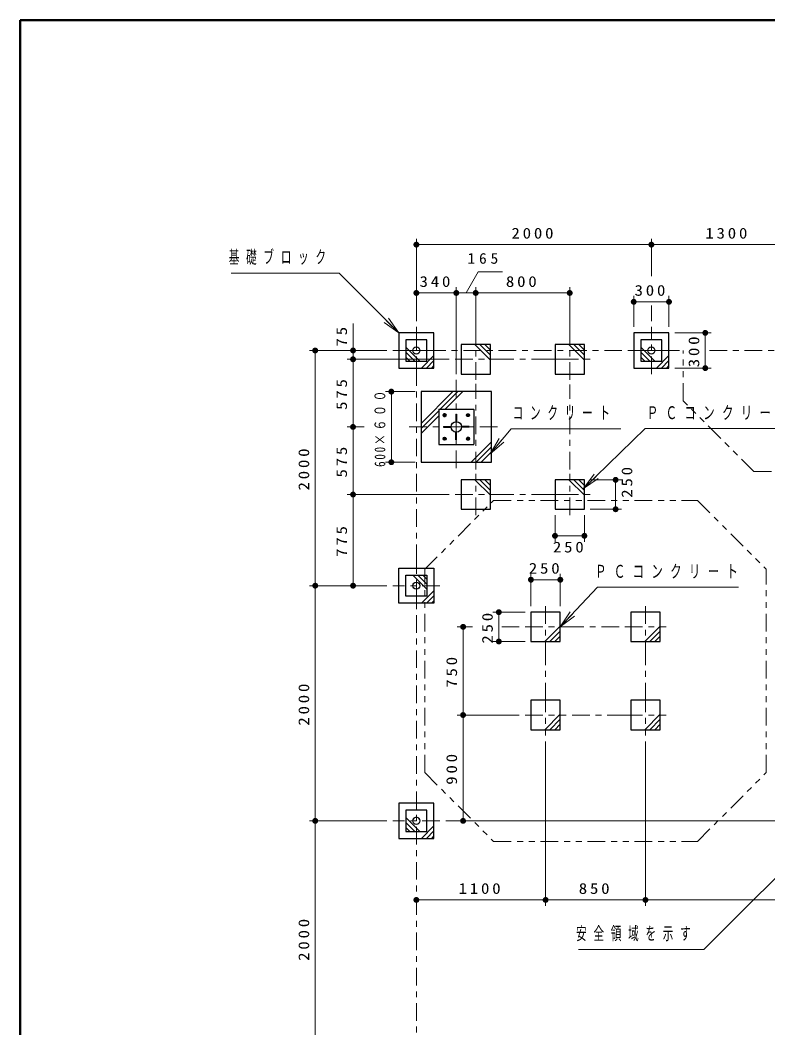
# Model space of a CAD drawing. Units: millimetres on the paper, scale 1:50. Extents: x -385 to 0, y -297 to 267.
# Drawn here: x -385 to -257.7, y -201.4 to -30 of the extents above; entities that cross this region are included whole.
import ezdxf

# ---------------------------------------------------------------- set-up
doc = ezdxf.new("R2010")
doc.units = ezdxf.units.MM
doc.linetypes.add('USER2', pattern=[6, 3, -1, 1, -1])
doc.linetypes.add('USER3', pattern=[8, 3, -1, 1, -1, 1, -1])
doc.layers.add('1_50', color=20, linetype='Continuous', lineweight=25)
doc.layers.add('NAKAMURA図枠', color=7, linetype='Continuous', lineweight=13)
doc.styles.add('ＭＳ ゴシック', font='')
doc.styles.get('ＭＳ ゴシック').set_extended_font_data('MS Gothic')

# ---------------------------------------------------------------- blocks, each defined once
blk = doc.blocks.new('filled_dot')
at = {"color": 0, "linetype": 'Continuous', "lineweight": -2, "const_width": 1.25}
blk.add_lwpolyline([(-0.625, 0, 1), (0.625, 0, 1)], format="xyb", close=True, dxfattribs=at)

msp = doc.modelspace()

# ---------------------------------------------------------------- linework, layer by layer
at = {"layer": '1_50', "color": 7, "lineweight": 13}
for p, q in [((-317.557, -81.181), (-317.557, -67.181)), ((-317.557, -68.181), (-277.557, -68.181)), ((-277.557, -73.54), (-277.557, -67.181)), ((-277.557, -68.181), (-251.557, -68.181)), ((-309.107, -76.399), (-307.016, -72.777)), ((-307.016, -72.777), (-302.912, -72.777)), ((-310.757, -90.201), (-310.757, -75.399)), ((-307.457, -84.181), (-307.457, -75.399)), ((-291.457, -84.181), (-291.457, -75.399)), ((-317.557, -76.399), (-310.757, -76.399)), ((-310.757, -76.399), (-307.457, -76.399)), ((-307.457, -76.399), (-291.457, -76.399)), ((-280.557, -82.181), (-280.557, -76.905)), ((-274.557, -82.181), (-274.557, -76.905)), ((-280.557, -77.905), (-274.557, -77.905)), ((-277.557, -81.181), (-277.557, -78.54)), ((-328.336, -87.681), (-328.336, -81.601)), ((-320.557, -83.181), (-323.032, -81.414)), ((-320.557, -83.181), (-322.678, -81.06)), ((-322.325, -80.707), (-320.557, -83.181)), ((-273.557, -83.181), (-267.376, -83.181)), ((-268.376, -83.181), (-268.376, -89.181)), ((-316.981, -87.981), (-319.357, -85.605)), ((-304.957, -87.814), (-307.59, -85.181)), ((-304.957, -86.966), (-306.741, -85.181)), ((-304.957, -86.117), (-305.893, -85.181)), ((-288.957, -87.814), (-291.59, -85.181)), ((-288.957, -86.966), (-290.741, -85.181)), ((-288.957, -86.117), (-289.893, -85.181)), ((-276.981, -87.981), (-279.357, -85.605)), ((-322.557, -86.181), (-335.77, -86.181)), ((-334.77, -126.181), (-334.77, -86.181)), ((-317.829, -87.981), (-319.357, -86.454)), ((-318.678, -87.981), (-319.357, -87.302)), ((-316.704, -89.181), (-314.557, -87.034)), ((-277.829, -87.981), (-279.357, -86.454)), ((-278.678, -87.981), (-279.357, -87.302)), ((-276.704, -89.181), (-274.557, -87.034)), ((-311.957, -87.681), (-329.336, -87.681)), ((-328.336, -99.181), (-328.336, -87.681)), ((-315.856, -89.181), (-314.557, -87.883)), ((-315.007, -89.181), (-314.557, -88.731)), ((-275.856, -89.181), (-274.557, -87.883)), ((-275.007, -89.181), (-274.557, -88.731)), ((-273.557, -89.181), (-267.376, -89.181)), ((-317.757, -93.181), (-322.816, -93.181)), ((-321.816, -105.181), (-321.816, -93.181)), ((-316.757, -98.58), (-311.358, -93.181)), ((-313.51, -96.181), (-310.51, -93.181)), ((-312.661, -96.181), (-309.661, -93.181)), ((-316.757, -99.429), (-313.757, -96.429)), ((-316.757, -100.277), (-313.757, -97.277)), ((-326.466, -99.181), (-329.336, -99.181)), ((-328.336, -110.681), (-328.336, -99.181)), ((-308.245, -105.181), (-304.757, -101.693)), ((-307.396, -105.181), (-304.757, -102.542)), ((-304.968, -103.759), (-303.441, -101.129)), ((-304.968, -103.759), (-303.056, -101.448)), ((-302.671, -101.766), (-304.968, -103.759)), ((-306.548, -105.181), (-304.757, -103.391)), ((-317.757, -105.181), (-322.816, -105.181)), ((-289.09, -109.681), (-287.289, -107.23)), ((-289.09, -109.681), (-286.94, -107.588)), ((-286.592, -107.947), (-289.09, -109.681)), ((-304.957, -110.814), (-307.59, -108.181)), ((-304.957, -109.966), (-306.741, -108.181)), ((-304.957, -109.117), (-305.893, -108.181)), ((-288.957, -110.814), (-291.59, -108.181)), ((-288.957, -109.966), (-290.741, -108.181)), ((-288.957, -109.117), (-289.893, -108.181)), ((-287.957, -108.181), (-282.639, -108.181)), ((-283.639, -108.181), (-283.639, -113.181)), ((-311.957, -110.681), (-329.336, -110.681)), ((-328.336, -126.181), (-328.336, -110.681)), ((-293.957, -114.181), (-293.957, -118.7)), ((-288.957, -114.181), (-288.957, -118.7)), ((-287.957, -113.181), (-282.639, -113.181)), ((-288.957, -117.7), (-293.957, -117.7)), ((-315.757, -126.758), (-318.133, -124.381)), ((-315.757, -125.909), (-317.285, -124.381)), ((-315.757, -125.061), (-316.436, -124.381)), ((-298.057, -129.681), (-298.057, -124.169)), ((-293.057, -129.681), (-293.057, -124.169)), ((-322.557, -126.181), (-335.77, -126.181)), ((-334.77, -166.181), (-334.77, -126.181)), ((-298.057, -125.169), (-293.057, -125.169)), ((-314.557, -127.034), (-316.704, -129.181)), ((-314.557, -127.883), (-315.856, -129.181)), ((-314.557, -128.731), (-315.007, -129.181)), ((-299.057, -130.681), (-304.522, -130.681)), ((-303.522, -135.681), (-303.522, -130.681)), ((-293.057, -133.181), (-291.362, -130.656)), ((-293.057, -133.181), (-290.998, -130.999)), ((-290.635, -131.342), (-293.057, -133.181)), ((-308.029, -133.181), (-310.604, -133.181)), ((-309.604, -148.181), (-309.604, -133.181)), ((-300.057, -133.181), (-303.029, -133.181)), ((-295.69, -135.681), (-293.057, -133.049)), ((-278.69, -135.681), (-276.057, -133.049)), ((-294.841, -135.681), (-293.057, -133.897)), ((-293.993, -135.681), (-293.057, -134.746)), ((-277.841, -135.681), (-276.057, -133.897)), ((-276.993, -135.681), (-276.057, -134.746)), ((-299.057, -135.681), (-304.522, -135.681)), ((-300.057, -148.181), (-310.604, -148.181)), ((-309.604, -166.181), (-309.604, -148.181)), ((-295.69, -150.681), (-293.057, -148.049)), ((-294.841, -150.681), (-293.057, -148.897)), ((-278.69, -150.681), (-276.057, -148.049)), ((-277.841, -150.681), (-276.057, -148.897)), ((-293.993, -150.681), (-293.057, -149.746)), ((-276.993, -150.681), (-276.057, -149.746)), ((-295.557, -152.681), (-295.557, -180.629)), ((-278.557, -152.681), (-278.557, -180.629)), ((-322.557, -166.181), (-335.77, -166.181)), ((-334.77, -206.181), (-334.77, -166.181)), ((-316.981, -167.981), (-319.357, -165.605)), ((-312.557, -166.181), (-308.604, -166.181)), ((-308.604, -166.181), (-250.793, -166.181)), ((-317.829, -167.981), (-319.357, -166.454)), ((-318.678, -167.981), (-319.357, -167.302)), ((-316.704, -169.181), (-314.557, -167.034)), ((-315.856, -169.181), (-314.557, -167.883)), ((-315.007, -169.181), (-314.557, -168.731)), ((-317.557, -179.629), (-295.557, -179.629)), ((-278.557, -179.629), (-295.557, -179.629)), ((-235.957, -179.629), (-278.557, -179.629))]:
    msp.add_line(p, q, dxfattribs=at)
at = {"layer": '1_50', "color": 7, "linetype": 'USER2', "lineweight": 13}
for p, q in [((-317.557, -90.181), (-317.557, -82.181)), ((-277.557, -90.181), (-277.557, -82.181)), ((-307.457, -91.181), (-307.457, -84.181)), ((-291.457, -91.181), (-291.457, -84.181)), ((-313.557, -86.181), (-321.557, -86.181)), ((-273.557, -86.181), (-281.557, -86.181)), ((-310.957, -87.681), (-303.957, -87.681)), ((-303.957, -87.681), (-290.837, -87.681)), ((-294.957, -87.681), (-287.957, -87.681)), ((-310.757, -91.181), (-310.757, -107.181)), ((-307.457, -106.401), (-307.457, -91.869)), ((-291.457, -106.401), (-291.457, -91.961)), ((-318.757, -99.181), (-302.757, -99.181)), ((-307.457, -114.181), (-307.457, -107.181)), ((-291.457, -114.181), (-291.457, -107.181)), ((-310.957, -110.681), (-303.957, -110.681)), ((-303.957, -110.681), (-290.837, -110.681)), ((-294.957, -110.681), (-287.957, -110.681)), ((-317.557, -130.181), (-317.557, -122.181)), ((-313.557, -126.181), (-321.557, -126.181)), ((-295.557, -129.681), (-295.557, -136.681)), ((-278.557, -129.681), (-278.557, -136.681)), ((-299.057, -133.181), (-292.057, -133.181)), ((-292.057, -133.181), (-282.057, -133.181)), ((-282.057, -133.181), (-275.057, -133.181)), ((-295.557, -136.681), (-295.557, -144.681)), ((-278.557, -136.681), (-278.557, -144.681)), ((-295.557, -144.681), (-295.557, -151.681)), ((-278.557, -144.681), (-278.557, -151.681)), ((-299.057, -148.181), (-292.057, -148.181)), ((-282.057, -148.181), (-292.057, -148.181)), ((-282.057, -148.181), (-275.057, -148.181)), ((-317.557, -170.181), (-317.557, -162.181)), ((-313.557, -166.181), (-321.557, -166.181))]:
    msp.add_line(p, q, dxfattribs=at)
at = {"layer": '1_50', "color": 131, "linetype": 'USER2', "lineweight": 13}
for p, q in [((-317.557, -206.181), (-317.557, -82.181)), ((-321.557, -86.181), (-272.779, -86.181)), ((-267.681, -86.181), (-183.557, -86.181))]:
    msp.add_line(p, q, dxfattribs=at)
at = {"layer": '1_50', "color": 7}
for p, q in [((-314.557, -83.181), (-320.557, -83.181)), ((-320.557, -83.181), (-320.557, -89.181)), ((-314.557, -89.181), (-314.557, -83.181)), ((-274.557, -83.181), (-280.557, -83.181)), ((-280.557, -83.181), (-280.557, -89.181)), ((-274.557, -89.181), (-274.557, -83.181)), ((-320.557, -89.181), (-314.557, -89.181)), ((-280.557, -89.181), (-274.557, -89.181)), ((-304.757, -93.181), (-316.757, -93.181)), ((-316.757, -93.181), (-316.757, -105.181)), ((-304.757, -105.181), (-304.757, -93.181)), ((-313.757, -96.242), (-313.757, -102.122)), ((-313.697, -96.181), (-307.817, -96.181)), ((-312.882, -96.965), (-313.007, -97.181)), ((-313.007, -97.181), (-312.882, -97.398)), ((-312.632, -96.965), (-312.882, -96.965)), ((-312.882, -97.398), (-312.632, -97.398)), ((-312.507, -97.181), (-312.632, -96.965)), ((-312.632, -97.398), (-312.507, -97.181)), ((-310.817, -96.99), (-310.817, -98.29)), ((-310.817, -96.99), (-310.697, -96.99)), ((-310.697, -96.99), (-310.697, -98.29)), ((-309.007, -97.181), (-308.882, -96.965)), ((-308.882, -97.398), (-309.007, -97.181)), ((-308.882, -96.965), (-308.632, -96.965)), ((-308.632, -97.398), (-308.882, -97.398)), ((-308.632, -96.965), (-308.507, -97.181)), ((-308.507, -97.181), (-308.632, -97.398)), ((-307.757, -96.242), (-307.757, -102.122)), ((-312.948, -99.122), (-312.948, -99.242)), ((-312.948, -99.122), (-311.648, -99.122)), ((-312.948, -99.242), (-311.648, -99.242)), ((-308.566, -99.121), (-309.866, -99.121)), ((-308.566, -99.241), (-309.866, -99.241)), ((-308.566, -99.241), (-308.566, -99.121)), ((-313.007, -101.181), (-312.882, -100.965)), ((-312.882, -100.965), (-312.632, -100.965)), ((-312.632, -100.965), (-312.507, -101.182)), ((-310.817, -101.372), (-310.817, -100.072)), ((-310.697, -101.372), (-310.697, -100.072)), ((-308.882, -100.965), (-309.007, -101.182)), ((-308.632, -100.965), (-308.882, -100.965)), ((-308.507, -101.181), (-308.632, -100.965)), ((-313.697, -102.181), (-307.817, -102.181)), ((-312.882, -101.398), (-313.007, -101.182)), ((-312.632, -101.398), (-312.882, -101.398)), ((-312.507, -101.181), (-312.632, -101.398)), ((-310.697, -101.372), (-310.817, -101.372)), ((-309.007, -101.181), (-308.882, -101.398)), ((-308.882, -101.398), (-308.632, -101.398)), ((-308.632, -101.398), (-308.507, -101.182)), ((-316.757, -105.181), (-304.757, -105.181)), ((-320.557, -129.181), (-320.557, -123.181)), ((-320.557, -123.181), (-314.557, -123.181)), ((-314.557, -123.181), (-314.557, -129.181)), ((-314.557, -129.181), (-320.557, -129.181)), ((-314.557, -163.181), (-320.557, -163.181)), ((-320.557, -163.181), (-320.557, -169.181)), ((-314.557, -169.181), (-314.557, -163.181)), ((-320.557, -169.181), (-314.557, -169.181))]:
    msp.add_line(p, q, dxfattribs=at)
at = {"layer": '1_50', "color": 7, "linetype": 'USER3', "lineweight": 13}
for p, q in [((-272.162, -94.716), (-272.162, -86.181)), ((-260.092, -106.786), (-272.162, -94.716)), ((-260.092, -106.786), (-183.557, -106.786))]:
    msp.add_line(p, q, dxfattribs=at)
at = {"layer": '1_50', "color": 70, "linetype": 'USER3', "lineweight": 13}
for p, q in [((-316.118, -123.397), (-304.402, -111.681)), ((-304.402, -111.681), (-269.712, -111.681)), ((-269.712, -111.681), (-257.996, -123.397)), ((-316.118, -157.966), (-316.118, -123.397)), ((-257.996, -157.966), (-257.996, -123.397)), ((-316.118, -157.966), (-304.402, -169.681)), ((-269.712, -169.681), (-257.996, -157.966)), ((-304.402, -169.681), (-269.712, -169.681))]:
    msp.add_line(p, q, dxfattribs=at)
at = {"layer": '1_50', "color": 7, "lineweight": 13}
for points in [[(-320.557, -83.181), (-330.697, -73.041), (-349.074, -73.041)], [(-304.968, -103.759), (-301.439, -99.493), (-282.742, -99.493)], [(-289.09, -109.681), (-278.61, -99.476), (-253.89, -99.476)], [(-293.057, -133.181), (-286.711, -126.454), (-262.711, -126.454)], [(-248.785, -168.259), (-268.612, -188.086), (-289.951, -188.086)]]:
    msp.add_lwpolyline(points, dxfattribs=at)
at = {"layer": '1_50', "color": 7}
for points in [[(-319.357, -84.381), (-319.357, -87.981), (-315.757, -87.981), (-315.757, -84.381)], [(-309.957, -90.181), (-304.957, -90.181), (-304.957, -85.181), (-309.957, -85.181)], [(-293.957, -90.181), (-288.957, -90.181), (-288.957, -85.181), (-293.957, -85.181)], [(-279.357, -84.381), (-279.357, -87.981), (-275.757, -87.981), (-275.757, -84.381)], [(-309.957, -113.181), (-304.957, -113.181), (-304.957, -108.181), (-309.957, -108.181)], [(-293.957, -113.181), (-288.957, -113.181), (-288.957, -108.181), (-293.957, -108.181)], [(-319.357, -124.381), (-315.757, -124.381), (-315.757, -127.981), (-319.357, -127.981)], [(-298.057, -130.681), (-298.057, -135.681), (-293.057, -135.681), (-293.057, -130.681)], [(-281.057, -130.681), (-281.057, -135.681), (-276.057, -135.681), (-276.057, -130.681)], [(-298.057, -145.681), (-298.057, -150.681), (-293.057, -150.681), (-293.057, -145.681)], [(-281.057, -145.681), (-281.057, -150.681), (-276.057, -150.681), (-276.057, -145.681)], [(-319.357, -164.381), (-319.357, -167.981), (-315.757, -167.981), (-315.757, -164.381)]]:
    msp.add_lwpolyline(points, close=True, dxfattribs=at)
for centre, radius in [((-317.557, -86.181), 0.605), ((-277.557, -86.181), 0.605), ((-312.757, -97.181), 0.25), ((-312.757, -97.181), 0.127), ((-308.757, -97.181), 0.25), ((-308.757, -97.181), 0.127), ((-310.757, -99.181), 0.891), ((-310.757, -99.181), 0.891), ((-312.757, -101.181), 0.25), ((-312.757, -101.181), 0.127), ((-308.757, -101.181), 0.25), ((-308.757, -101.181), 0.127), ((-317.557, -126.181), 0.605), ((-317.557, -166.181), 0.605), ((-317.557, -166.181), 0.605)]:
    msp.add_circle(centre, radius, dxfattribs=at)
for centre, start, end in [((-313.697, -96.242), 89.99998, 179.99996), ((-307.817, -96.242), 0.00004, 90.00002), ((-313.697, -102.122), 179.99998, 270.00003), ((-307.817, -102.122), 269.99997, 0.00002)]:
    msp.add_arc(centre, 0.06, start, end, dxfattribs=at)
at = {"layer": '1_50', "color": 2}
msp.add_arc((-317.557, -166.181), 0.605, 30.85647, 149.14353, dxfattribs=at)
at = {"layer": 'NAKAMURA図枠', "lineweight": 50}
for p, q in [((-385, -30), (-385, -297)), ((0, -30), (-385, -30))]:
    msp.add_line(p, q, dxfattribs=at)

# ---------------------------------------------------------------- block references
at = {"layer": '1_50', "color": 7, "lineweight": 13, "xscale": 0.4, "yscale": 0.4}
for p in [(-317.557, -68.181), (-277.557, -68.181), (-317.557, -76.399), (-307.457, -76.399), (-280.557, -77.905), (-293.957, -117.7), (-298.057, -125.169), (-317.557, -179.629), (-295.557, -179.629), (-278.557, -179.629)]:
    msp.add_blockref('filled_dot', p, dxfattribs=at)
for p, rotation in [((-277.557, -68.181), 180), ((-310.757, -76.399), 180), ((-291.457, -76.399), 180), ((-274.557, -77.905), 180), ((-268.376, -83.181), 270), ((-334.77, -86.181), 270), ((-328.336, -86.181), 270), ((-328.336, -87.681), 90), ((-328.336, -87.681), 270), ((-268.376, -89.181), 90), ((-321.816, -93.181), 270), ((-328.336, -99.181), 90), ((-328.336, -99.181), 270), ((-321.816, -105.181), 90), ((-283.639, -108.181), 270), ((-328.336, -110.681), 90), ((-328.336, -110.681), 270), ((-283.639, -113.181), 90), ((-288.957, -117.7), 180), ((-293.057, -125.169), 180), ((-334.77, -126.181), 270), ((-334.77, -126.181), 90), ((-328.336, -126.181), 90), ((-303.522, -130.681), 270), ((-309.604, -133.181), 270), ((-303.522, -135.681), 90), ((-309.604, -148.181), 270), ((-309.604, -148.181), 90), ((-334.77, -166.181), 270), ((-334.77, -166.181), 90), ((-309.604, -166.181), 90), ((-295.557, -179.629), 180), ((-278.557, -179.629), 180)]:
    msp.add_blockref('filled_dot', p, dxfattribs=dict(at, rotation=rotation))

# ---------------------------------------------------------------- texts
at = {"layer": '1_50', "color": 7, "style": 'ＭＳ ゴシック'}
for s, insert, char_height, attachment_point in [('\\T1.33;\\W1.15;2000', (-297.557, -67.181), 1.833, 8), ('\\T1.33;\\W1.15;1300', (-264.557, -67.181), 1.833, 8), ('\\T1.64;\\W0.6;基礎ブロック', (-349.49, -70.391), 2.199, 4), ('\\T1.5;\\W1.05;165', (-305.912, -70.527), 1.833, 5), ('\\T1.33;\\W1.15;340', (-314.157, -75.399), 1.833, 8), ('\\T1.33;\\W1.15;800', (-299.457, -75.399), 1.833, 8), ('\\T1.33;\\W1.15;300', (-277.557, -76.905), 1.833, 8), ('\\T1.64;\\W0.6;コンクリート', (-301.159, -96.843), 2.199, 4), ('\\T1.64;\\W0.65;ＰＣコンクリート', (-278.325, -96.826), 2.199, 4), ('\\T1.33;\\W1.15;250', (-291.457, -118.7), 1.833, 2), ('\\T1.33;\\W1.15;250', (-295.557, -124.169), 1.833, 8), ('\\T1.64;\\W0.65;ＰＣコンクリート', (-287.146, -123.804), 2.199, 4), ('\\T1.33;\\W1.15;1100', (-306.557, -178.629), 1.833, 8), ('\\T1.33;\\W1.15;850', (-287.057, -178.629), 1.833, 8), ('\\T1.64;\\W0.6;安全領域を示す', (-290.368, -185.436), 2.199, 4)]:
    msp.add_mtext(s, dxfattribs=dict(at, insert=insert, char_height=char_height, attachment_point=attachment_point))
at = {"layer": '1_50', "color": 7, "char_height": 1.833, "rotation": 90, "style": 'ＭＳ ゴシック'}
for s, insert, attachment_point in [('\\T1.34;\\W1.15;75', (-329.336, -83.601), 8), ('\\T1.33;\\W1.15;300', (-269.376, -86.181), 8), ('\\T1.33;\\W1.15;575', (-329.336, -93.431), 8), ('\\T1.32;\\W0.75;600×６００', (-322.816, -99.181), 8), ('\\T1.33;\\W1.15;575', (-329.336, -104.931), 8), ('\\T1.33;\\W1.15;2000', (-335.77, -106.181), 8), ('\\T1.33;\\W1.15;250', (-282.639, -108.372), 2), ('\\T1.33;\\W1.15;775', (-329.336, -118.431), 8), ('\\T1.33;\\W1.15;250', (-304.522, -133.181), 8), ('\\T1.33;\\W1.15;750', (-310.604, -140.681), 8), ('\\T1.33;\\W1.15;2000', (-335.77, -146.181), 8), ('\\T1.33;\\W1.15;900', (-310.604, -157.181), 8), ('\\T1.33;\\W1.15;2000', (-335.77, -186.181), 8)]:
    msp.add_mtext(s, dxfattribs=dict(at, insert=insert, attachment_point=attachment_point))

doc.saveas('drawing.dxf')
